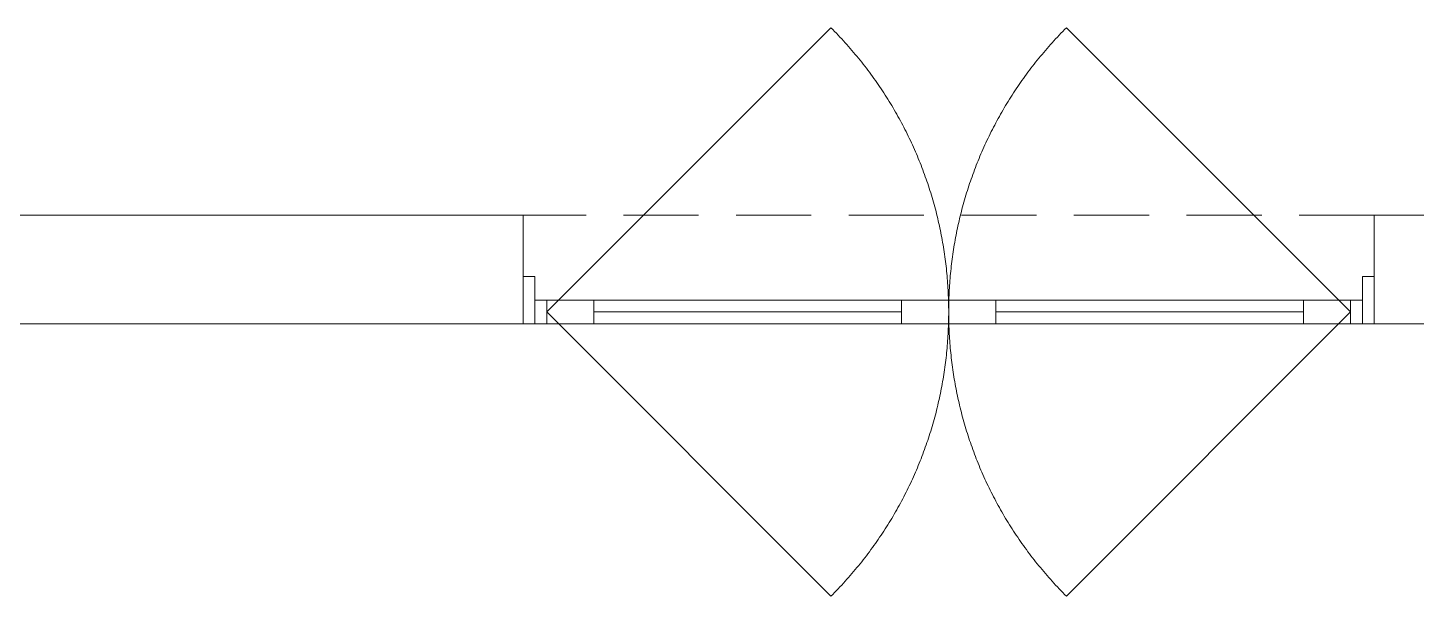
# Model space of a CAD drawing. Header units: inches. Extents: x -501855 to 57169, y -29325 to 19878.
# Drawn here: x 42371 to 45307, y 7997 to 9199 of the extents above; entities that cross this region are included whole.
import ezdxf

# ---------------------------------------------------------------- set-up
doc = ezdxf.new("R2010")
doc.units = ezdxf.units.IN
doc.header["$LTSCALE"] = 25
doc.header["$MEASUREMENT"] = 0
for name, pattern in [('00-Ground Floor$0$DASHED', [0.75, 0.5, -0.25]), ('00-Ground Floor$0$HIDDEN', [9.525, 6.35, -3.175]), ('DASHDOT', [25.4, 12.7, -6.35, 0, -6.35])]:
    doc.linetypes.add(name, pattern=pattern)
for name, color, linetype, lineweight in [('00-Ground Floor$0$Aluminum', 251, 'Continuous', 5), ('00-Ground Floor$0$Proj', 251, 'Continuous', 5), ('00-Ground Floor$0$Walls', 251, 'Continuous', 5), ('E-LITE-CLNG-CNDT', 6, 'DASHDOT', 35)]:
    doc.layers.add(name, color=color, linetype=linetype, lineweight=lineweight)

# ---------------------------------------------------------------- blocks, each defined once
blk = doc.blocks.new('00-Ground Floor')
at = {"layer": '00-Ground Floor$0$Aluminum', "linetype": '00-Ground Floor$0$DASHED', "ltscale": 300}
for p, q in [((43467.9, 8597.6, 0), (44069, 9198.6, 0)), ((45167.9, 8597.6, 0), (44566.9, 9198.6, 0)), ((43467.9, 8597.6, 0), (44069, 7996.5, 0)), ((45167.9, 8597.6, 0), (44566.9, 7996.5, 0))]:
    blk.add_line(p, q, dxfattribs=at)
at = {"layer": '00-Ground Floor$0$Aluminum'}
for p, q in [((43417.9, 8672.6, 0), (43442.9, 8672.6, 0)), ((43442.9, 8672.6, 0), (43442.9, 8572.6, 0)), ((45192.9, 8672.6, 0), (45192.9, 8572.6, 0)), ((45192.9, 8672.6, 0), (45217.9, 8672.6, 0)), ((43442.9, 8622.6, 0), (45192.9, 8622.6, 0)), ((43467.9, 8622.6, 0), (43467.9, 8572.6, 0)), ((43567.9, 8622.6, 0), (43567.9, 8572.6, 0)), ((44217.9, 8622.6, 0), (44217.9, 8572.6, 0)), ((44317.9, 8622.6, 0), (44317.9, 8572.6, 0)), ((44417.9, 8622.6, 0), (44417.9, 8572.6, 0)), ((45067.9, 8622.6, 0), (45067.9, 8572.6, 0)), ((45167.9, 8622.6, 0), (45167.9, 8572.6, 0)), ((44217.9, 8597.6, 0), (43567.9, 8597.6, 0)), ((44417.9, 8597.6, 0), (45067.9, 8597.6, 0)), ((45217.9, 8572.6, 0), (43417.9, 8572.6, 0))]:
    blk.add_line(p, q, dxfattribs=at)
at = {"layer": '00-Ground Floor$0$Aluminum', "linetype": '00-Ground Floor$0$DASHED', "ltscale": 300}
for centre, start, end in [((43467.9, 8597.6, 0), 315, 45), ((45167.9, 8597.6, 0), 135, 225)]:
    blk.add_arc(centre, 850, start, end, dxfattribs=at)
at = {"layer": '00-Ground Floor$0$Proj', "linetype": '00-Ground Floor$0$HIDDEN'}
blk.add_line((45217.9, 8802.6, 0), (43417.9, 8802.6, 0), dxfattribs=at)
at = {"layer": '00-Ground Floor$0$Walls'}
for p, q in [((41809.9, 8802.6, 0), (43417.9, 8802.6, 0)), ((43417.9, 8802.6, 0), (43417.9, 8572.6, 0)), ((45217.9, 8572.6, 0), (45217.9, 8802.6, 0)), ((48367.4, 8802.6, 0), (45217.9, 8802.6, 0)), ((41794.2, 8572.6, 0), (43417.9, 8572.6, 0)), ((45217.9, 8572.6, 0), (46197.9, 8572.6, 0))]:
    blk.add_line(p, q, dxfattribs=at)

msp = doc.modelspace()

# ---------------------------------------------------------------- block references
at = {"layer": 'E-LITE-CLNG-CNDT'}
msp.add_blockref('00-Ground Floor', (0, 0), dxfattribs=at)

doc.saveas('drawing.dxf')
